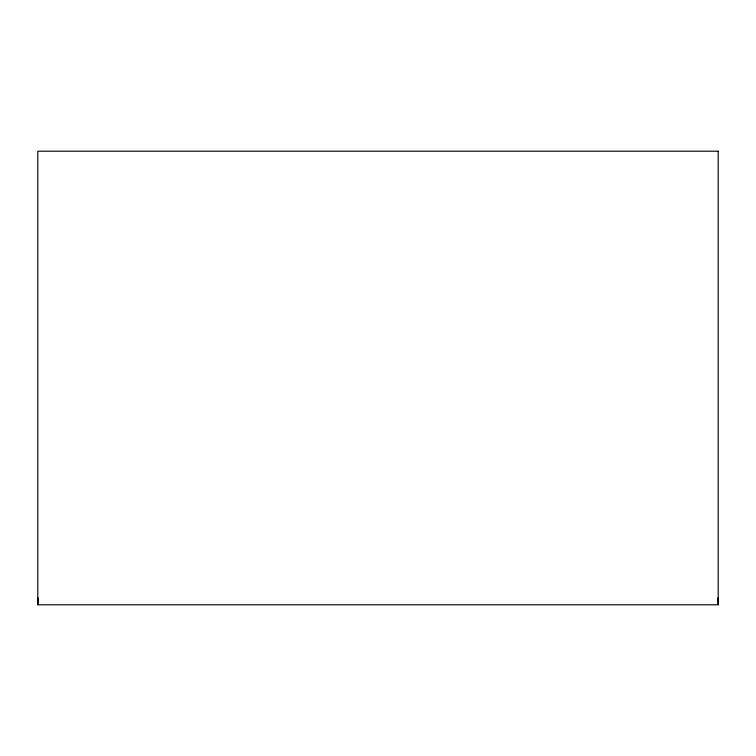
<?xml version="1.0" encoding="UTF-8"?>
<svg xmlns="http://www.w3.org/2000/svg" width="756" height="756" viewBox="0 0 756 756"><rect width="100%" height="100%" fill="white"/><g stroke="black" fill="none" stroke-linecap="round" stroke-linejoin="round"><path stroke-width="1.13" d="M718.03 604.8L717.86 597.864M38.14 597.864L37.97 604.8M718.2 151.2L37.8 151.2L37.8 604.8L718.2 604.8L718.2 151.2"/></g></svg>
